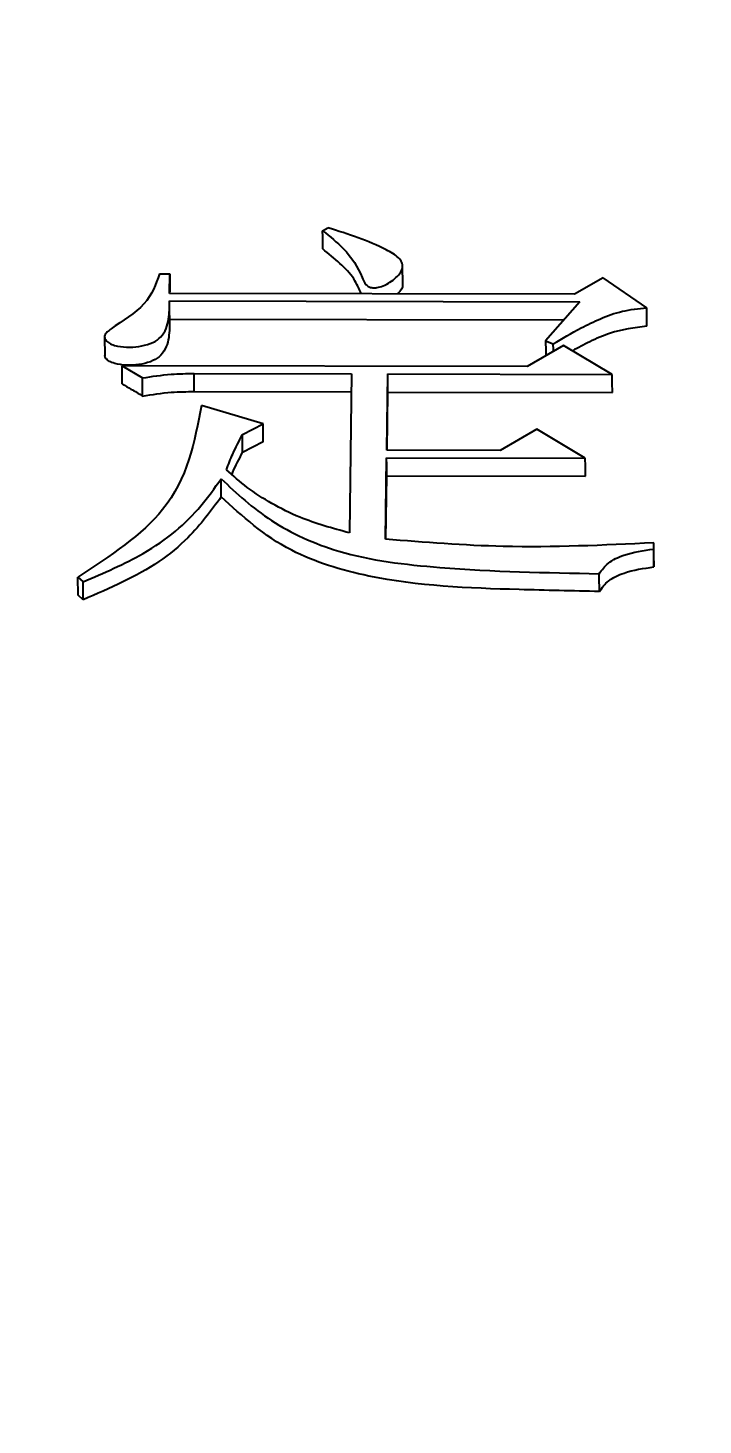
# Model space of a CAD drawing. Header units: millimetres. Extents: x 2312 to 3992, y 755 to 1943.
# Drawn here: x 2745.91 to 2748.46, y 1722.7 to 1727.97 of the extents above; entities that cross this region are included whole.
import ezdxf

# ---------------------------------------------------------------- set-up
doc = ezdxf.new("R2010")
doc.units = ezdxf.units.MM
doc.layers.add('标注', color=3, linetype='Continuous', lineweight=13)
doc.styles.add('SLDTEXTSTYLE1', font='txt.shx', dxfattribs={"width": 0.7, "bigfont": 'gbcbig.shx'})
doc.dimstyles.new('SLDDIMSTYLE12$0', dxfattribs={"dimtxt": 12, "dimasz": 10, "dimexe": 0, "dimexo": 0.0625, "dimgap": 0.875, "dimtad": 1, "dimdec": 1, "dimlfac": 1.8, "dimrnd": 1e-09, "dimzin": 12, "dimdsep": 46, "dimtxsty": 'SLDTEXTSTYLE1', "dimcen": 0.09, "dimdle": 8.16, "dimclrd": 3, "dimclre": 3, "dimadec": 0, "dimazin": 3, "dimtfac": 1, "dimtdec": 1, "dimtofl": 0, "dimtmove": 0, "dimatfit": 3, "dimfxl": 0, "dimfrac": 2, "dimtolj": 1, "dimlwd": 5, "dimlwe": 5, "dimarcsym": 0})

# ---------------------------------------------------------------- blocks, each defined once
blk = doc.blocks.new('*D45')
at = {"layer": 'Defpoints', "color": 0, "transparency": 16777216}
for p in [(2923.8087, 1855.6408), (2923.8087, 1839.6737), (2684.6011, 1694.1345)]:
    blk.add_point(p, dxfattribs=at)
at = {"layer": '标注', "color": 3, "lineweight": 5, "transparency": 16777216}
blk.add_line((2684.6011, 1694.197), (2684.6011, 1855.6408), dxfattribs=at)
at = {"layer": '标注', "color": 3, "linetype": 'Continuous', "lineweight": 5, "transparency": 16777216}
for p, q in [((2694.6011, 1855.6408), (2913.8087, 1855.6408)), ((2923.8087, 1839.7362), (2923.8087, 1855.6408))]:
    blk.add_line(p, q, dxfattribs=at)
at = {"layer": '标注', "color": 3, "transparency": 16777216}
for points in [[(2694.6011, 1857.3075), (2694.6011, 1853.9742), (2684.6011, 1855.6408)], [(2913.8087, 1857.3075), (2913.8087, 1853.9742), (2923.8087, 1855.6408)]]:
    blk.add_solid(points, dxfattribs=at)
at = {"layer": '标注', "color": 0, "transparency": 16777216, "insert": (2804.2049, 1867.9444), "char_height": 10, "attachment_point": 5, "style": 'SLDTEXTSTYLE1'}
blk.add_mtext('\\A1;{\\H2.28571x;290}', dxfattribs=at)

msp = doc.modelspace()

# ---------------------------------------------------------------- linework, layer by layer
at = {"color": 7, "linetype": 'Continuous', "lineweight": 25}
for p, q in [((2747.0265, 1727.2019), (2747.0461, 1727.2131)), ((2747.3285, 1726.9996), (2747.328, 1727.0691)), ((2746.4109, 1727.0394), (2746.4498, 1727.0393)), ((2746.4488, 1726.9656), (2746.4498, 1727.0393)), ((2746.4498, 1727.0393), (2746.4502, 1726.9707)), ((2748.0852, 1727.0244), (2747.9772, 1726.9623)), ((2748.2491, 1726.9106), (2748.0852, 1727.0244)), ((2747.9772, 1726.9623), (2746.4488, 1726.9656)), ((2746.4502, 1726.9656), (2746.4502, 1726.9707)), ((2746.4484, 1726.9372), (2747.9963, 1726.9338)), ((2746.4495, 1726.8477), (2746.4491, 1726.917)), ((2747.9963, 1726.9338), (2747.8677, 1726.7861)), ((2748.2495, 1726.8421), (2748.2491, 1726.9105)), ((2746.4488, 1726.8687), (2747.9368, 1726.8655)), ((2746.2038, 1726.8006), (2746.2043, 1726.7315)), ((2747.8677, 1726.7861), (2747.8967, 1726.7747)), ((2747.9356, 1726.7689), (2747.7982, 1726.6892)), ((2748.1191, 1726.6599), (2747.9356, 1726.7689)), ((2746.2698, 1726.6925), (2746.3471, 1726.6466)), ((2747.7982, 1726.6892), (2746.2698, 1726.6925)), ((2746.2703, 1726.6244), (2746.2698, 1726.6925)), ((2746.3475, 1726.5785), (2746.3471, 1726.6466)), ((2746.542, 1726.6633), (2747.1358, 1726.662)), ((2746.5424, 1726.5952), (2746.542, 1726.6633)), ((2747.1358, 1726.662), (2747.1278, 1726.062)), ((2747.2682, 1726.3745), (2747.2721, 1726.6617)), ((2747.2721, 1726.6617), (2748.1191, 1726.6599)), ((2746.5424, 1726.5952), (2747.1363, 1726.5939)), ((2747.2696, 1726.3745), (2747.2726, 1726.5936)), ((2747.2726, 1726.5936), (2748.1195, 1726.5918)), ((2746.8023, 1726.4734), (2746.5696, 1726.5429)), ((2746.7239, 1726.4333), (2746.8023, 1726.4734)), ((2746.7243, 1726.3655), (2746.7239, 1726.4333)), ((2747.834, 1726.4539), (2747.6966, 1726.3736)), ((2748.0175, 1726.344), (2747.834, 1726.4539)), ((2746.8027, 1726.4056), (2746.7243, 1726.3655)), ((2747.6966, 1726.3736), (2747.2682, 1726.3745)), ((2747.2638, 1726.0385), (2747.2679, 1726.3456)), ((2747.2679, 1726.3456), (2748.0175, 1726.344)), ((2746.6442, 1726.1986), (2746.6438, 1726.2661)), ((2747.2651, 1726.0384), (2747.2683, 1726.278)), ((2747.2683, 1726.278), (2748.0179, 1726.2763)), ((2748.2757, 1726.0013), (2748.276, 1726.0247)), ((2748.2762, 1725.9342), (2748.2757, 1726.0013)), ((2748.2765, 1725.9575), (2748.276, 1726.0247)), ((2748.2765, 1725.9575), (2748.2762, 1725.9342)), ((2746.1038, 1725.8282), (2746.1033, 1725.8953)), ((2746.1033, 1725.8952), (2746.1226, 1725.8777)), ((2746.123, 1725.8106), (2746.1038, 1725.8282))]:
    msp.add_line(p, q, dxfattribs=at)
at = {"color": 7, "linetype": 'Continuous', "lineweight": 25, "flags": 128}
for points in [[(2747.0269, 1727.1331), (2747.0267, 1727.1571), (2747.0266, 1727.1795), (2747.0265, 1727.2019)], [(2747.8677, 1726.7861), (2747.8679, 1726.7479), (2747.8681, 1726.7297)], [(2747.8969, 1726.7464), (2747.8969, 1726.7535), (2747.8967, 1726.7747)], [(2747.2726, 1726.5936), (2747.2723, 1726.6318), (2747.2721, 1726.6617)], [(2748.1195, 1726.5918), (2748.1193, 1726.6299), (2748.1191, 1726.6599)], [(2746.8027, 1726.4056), (2746.8025, 1726.4436), (2746.8023, 1726.4734)], [(2747.2683, 1726.278), (2747.2681, 1726.3159), (2747.2679, 1726.3456)], [(2748.0179, 1726.2763), (2748.0177, 1726.3142), (2748.0175, 1726.344)], [(2748.0705, 1725.8414), (2748.0704, 1725.8602), (2748.0703, 1725.879), (2748.0701, 1725.9085)], [(2746.123, 1725.8106), (2746.1229, 1725.835), (2746.1227, 1725.8563), (2746.1226, 1725.8777)]]:
    msp.add_lwpolyline(points, dxfattribs=at)
at = {"color": 7, "linetype": 'Continuous', "lineweight": 25}
for points, knots in [([(2747.0265, 1727.2019), (2747.0539, 1727.1799), (2747.1196, 1727.1274), (2747.1658, 1727.0551), (2747.1841, 1727.0037), (2747.1978, 1726.9918), (2747.2066, 1726.9878), (2747.2179, 1726.9861), (2747.2346, 1726.9872), (2747.2579, 1726.9934), (2747.2901, 1727.0123), (2747.317, 1727.036), (2747.3299, 1727.0631), (2747.3265, 1727.0825), (2747.308, 1727.107), (2747.2511, 1727.1391), (2747.161, 1727.1764), (2747.0846, 1727.2008), (2747.0461, 1727.2132)], [0, 0, 0, 0, 0.1387701, 0.3317637, 0.3802826, 0.3931607, 0.4034531, 0.4137676, 0.4293266, 0.4560828, 0.4916769, 0.5656145, 0.596929, 0.6282393, 0.6587326, 0.7292002, 0.8635535, 1, 1, 1, 1]), ([(2747.1718, 1726.964), (2747.1639, 1726.983), (2747.1467, 1727.0239), (2747.0926, 1727.0796), (2747.0489, 1727.1151), (2747.0269, 1727.1331)], [0, 0, 0, 0, 0.300068, 0.646772, 1, 1, 1, 1]), ([(2746.4109, 1727.0394), (2746.3971, 1726.9994), (2746.3691, 1726.9183), (2746.2646, 1726.8591), (2746.2134, 1726.8207), (2746.2033, 1726.808), (2746.2037, 1726.794), (2746.2137, 1726.7816), (2746.2309, 1726.7722), (2746.2595, 1726.7645), (2746.2985, 1726.7612), (2746.3443, 1726.7664), (2746.387, 1726.7779), (2746.4316, 1726.811), (2746.4489, 1726.8682), (2746.4486, 1726.9142), (2746.4484, 1726.9372)], [0, 0, 0, 0, 0.20538, 0.416207, 0.441546, 0.465119, 0.487268, 0.510287, 0.53475, 0.560771, 0.612597, 0.663351, 0.714481, 0.76266, 0.881433, 1, 1, 1, 1]), ([(2747.3284, 1727), (2747.3278, 1726.9938), (2747.3265, 1726.9805), (2747.3144, 1726.9696), (2747.308, 1726.9637)], [0, 0, 0, 0, 0.466459, 1, 1, 1, 1]), ([(2747.8967, 1726.7747), (2747.9308, 1726.7954), (2747.9872, 1726.8298), (2748.0747, 1726.8707), (2748.1558, 1726.9017), (2748.2179, 1726.9076), (2748.2491, 1726.9105)], [0, 0, 0, 0, 0.334478, 0.553297, 0.775018, 1, 1, 1, 1]), ([(2746.4488, 1726.8687), (2746.449, 1726.8458), (2746.4493, 1726.7998), (2746.4321, 1726.7427), (2746.3874, 1726.7096), (2746.3448, 1726.6981), (2746.2989, 1726.6929), (2746.26, 1726.6963), (2746.2313, 1726.704), (2746.2146, 1726.7134), (2746.2049, 1726.7235), (2746.2054, 1726.73), (2746.2055, 1726.7319)], [0, 0, 0, 0, 0.226788, 0.453994, 0.546206, 0.644116, 0.741327, 0.840591, 0.890422, 0.93725, 0.981292, 1, 1, 1, 1]), ([(2748.2495, 1726.8421), (2748.2021, 1726.8354), (2748.1245, 1726.8245), (2748.0358, 1726.7847), (2747.9906, 1726.7605), (2747.9691, 1726.749)], [0, 0, 0, 0, 0.4501491, 0.7375383, 1, 1, 1, 1]), ([(2746.2703, 1726.6244), (2746.2813, 1726.6178), (2746.2997, 1726.6069), (2746.3255, 1726.5916), (2746.3402, 1726.5829), (2746.3475, 1726.5785)], [0, 0, 0, 0, 0.429892, 0.714945, 1, 1, 1, 1]), ([(2746.3471, 1726.6466), (2746.3829, 1726.6522), (2746.4471, 1726.6622), (2746.513, 1726.663), (2746.542, 1726.6633)], [0, 0, 0, 0, 0.558776, 1, 1, 1, 1]), ([(2746.3475, 1726.5785), (2746.3834, 1726.5841), (2746.4476, 1726.5941), (2746.5134, 1726.5949), (2746.5424, 1726.5952)], [0, 0, 0, 0, 0.5587637, 1, 1, 1, 1]), ([(2746.5695, 1726.5429), (2746.5432, 1726.4049), (2746.4955, 1726.1546), (2746.2248, 1725.9756), (2746.1033, 1725.8953)], [0, 0, 0, 0, 0.5513289, 1, 1, 1, 1]), ([(2746.6637, 1726.3007), (2746.6712, 1726.3205), (2746.6834, 1726.3528), (2746.705, 1726.3967), (2746.7176, 1726.4211), (2746.7239, 1726.4333)], [0, 0, 0, 0, 0.4413657, 0.7206286, 1, 1, 1, 1]), ([(2746.6842, 1726.2832), (2746.6853, 1726.286), (2746.6914, 1726.3014), (2746.7055, 1726.3287), (2746.718, 1726.3532), (2746.7243, 1726.3655)], [0, 0, 0, 0, 0.101038, 0.550429, 1, 1, 1, 1]), ([(2746.1226, 1725.8777), (2746.2007, 1725.9112), (2746.3284, 1725.9659), (2746.4751, 1726.0664), (2746.5702, 1726.1633), (2746.6193, 1726.232), (2746.6437, 1726.2661)], [0, 0, 0, 0, 0.347871, 0.568479, 0.785366, 1, 1, 1, 1]), ([(2746.6438, 1726.2661), (2746.7026, 1726.2112), (2746.821, 1726.1007), (2747.1043, 1725.9705), (2747.5389, 1725.9187), (2747.8699, 1725.9123), (2748.0701, 1725.9085)], [0, 0, 0, 0, 0.189518, 0.38108, 0.625569, 1, 1, 1, 1]), ([(2747.1278, 1726.062), (2747.0636, 1726.0798), (2746.9587, 1726.1087), (2746.8336, 1726.1719), (2746.7398, 1726.2319), (2746.6889, 1726.2779), (2746.6637, 1726.3007)], [0, 0, 0, 0, 0.346818, 0.567669, 0.785316, 1, 1, 1, 1]), ([(2746.6442, 1726.1985), (2746.6055, 1726.1458), (2746.5414, 1726.0584), (2746.4117, 1725.9509), (2746.2745, 1725.8749), (2746.1738, 1725.8322), (2746.123, 1725.8106)], [0, 0, 0, 0, 0.3322232, 0.5508602, 0.7739505, 1, 1, 1, 1]), ([(2748.0705, 1725.8414), (2747.9698, 1725.8436), (2747.6786, 1725.8499), (2747.2745, 1725.8658), (2746.8688, 1725.9919), (2746.7242, 1726.1249), (2746.6442, 1726.1986)], [0, 0, 0, 0, 0.18847, 0.544574, 0.747831, 1, 1, 1, 1]), ([(2748.276, 1726.0247), (2748.0864, 1726.0158), (2747.7479, 1725.9999), (2747.4116, 1726.0267), (2747.2638, 1726.0385)], [0, 0, 0, 0, 0.560356, 1, 1, 1, 1]), ([(2748.0701, 1725.9085), (2748.0803, 1725.9227), (2748.1011, 1725.9516), (2748.1746, 1725.9867), (2748.2371, 1725.9957), (2748.2757, 1726.0013)], [0, 0, 0, 0, 0.268214, 0.547278, 1, 1, 1, 1]), ([(2748.0705, 1725.8414), (2748.0807, 1725.8556), (2748.1016, 1725.8845), (2748.1751, 1725.9195), (2748.2375, 1725.9286), (2748.2762, 1725.9342)], [0, 0, 0, 0, 0.268064, 0.547117, 1, 1, 1, 1])]:
    msp.add_open_spline(points, degree=3, knots=knots, dxfattribs=at)

# ---------------------------------------------------------------- dimensions: what is measured, and where the dimension line sits
at = {"layer": '标注'}
dim = msp.add_linear_dim(base=(2923.8087, 1855.6408), p1=(2684.6011, 1694.1345), p2=(2923.8087, 1839.6737), text='{\\H2.28571x;290}', dimstyle='SLDDIMSTYLE12$0', override={"dimtxt": 10, "dimtdec": 3, "dimtzin": 0}, dxfattribs=at)
dim.commit()
dim.dimension.update_dxf_attribs({"geometry": '*D45', "text_midpoint": (2804.2049, 1855.6408), "dimtype": 160})

doc.saveas('drawing.dxf')
